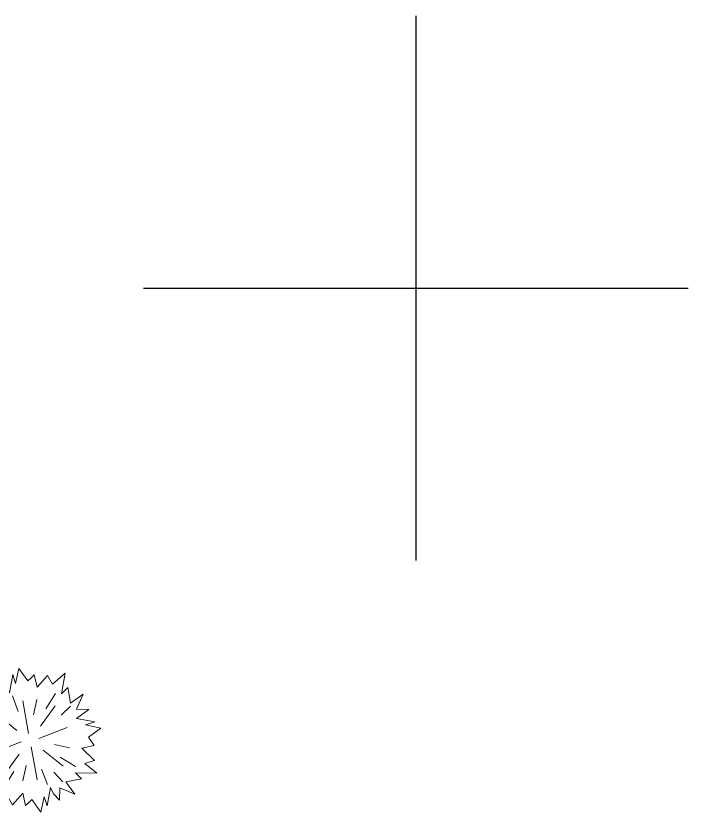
# Model space of a CAD drawing. Header units: millimetres. Extents: x 793 to 3159, y 750 to 2095.
# Drawn here: x 1321.55 to 1330.81, y 1018.65 to 1029.63 of the extents above; entities that cross this region are included whole.
import ezdxf

# ---------------------------------------------------------------- set-up
doc = ezdxf.new("R2010")
doc.units = ezdxf.units.MM
doc.layers.add('PLANTAS', color=64, linetype='Continuous', lineweight=5)
doc.layers.add('poligono real existente', color=210, linetype='Continuous')
doc.layers.add('RETUTM01', color=8, linetype='Continuous')

# ---------------------------------------------------------------- blocks, each defined once
blk = doc.blocks.new('A$C6A1540C3')
at = {"layer": 'RETUTM01', "color": 8, "linetype": 'Continuous'}
for p, q in [((3.75, 7.5), (3.75, 0)), ((0, 3.75), (7.5, 3.75))]:
    blk.add_line(p, q, dxfattribs=at)
blk = doc.blocks.new('ARBUST~5')
at = {"layer": 'PLANTAS'}
for p, q in [((-0.0487, 0.1843), (-0.0387, 0.2343)), ((-0.0387, 0.2343), (-0.0087, 0.1943)), ((-0.0687, 0.1543), (-0.0587, 0.2143)), ((-0.0587, 0.2143), (-0.0487, 0.1843)), ((0.0013, 0.2043), (0.0113, 0.2143)), ((0.0113, 0.2143), (0.0213, 0.1743)), ((0.0213, 0.1743), (0.0544, 0.2124)), ((0.0713, 0.1843), (0.0544, 0.2124)), ((0.0713, 0.1843), (0.1119, 0.2212)), ((0.1013, 0.1543), (0.1119, 0.2212)), ((-0.0987, 0.1543), (-0.0987, 0.1943)), ((-0.0987, 0.1943), (-0.0787, 0.1743)), ((-0.0087, 0.1943), (0.0013, 0.2043)), ((-0.1487, 0.1743), (-0.0987, 0.1543)), ((-0.1187, 0.1343), (-0.1487, 0.1743)), ((-0.0787, 0.1743), (-0.0687, 0.1543)), ((0.1013, 0.1543), (0.1213, 0.1743)), ((0.1213, 0.1743), (0.1313, 0.1243)), ((-0.1687, 0.1243), (-0.1187, 0.1343)), ((-0.1087, 0.1343), (-0.0787, 0.1043)), ((-0.0587, 0.1443), (-0.0387, 0.0943)), ((0.0113, 0.0843), (0.0213, 0.1343)), ((0.0813, 0.1543), (0.0513, 0.1043)), ((0.1313, 0.1243), (0.1713, 0.1543)), ((0.1713, 0.1543), (0.1513, 0.1043)), ((-0.1787, 0.0743), (-0.2187, 0.1043)), ((-0.1487, 0.1043), (-0.2181, 0.1043)), ((-0.1487, 0.1043), (-0.1687, 0.1243)), ((-0.0243, 0.1293), (-0.0037, 0.0224)), ((0.0813, 0.1143), (0.035, 0.0474)), ((0.1313, 0.1143), (0.1013, 0.0843)), ((0.1913, 0.1043), (0.1513, 0.0743)), ((0.1513, 0.1043), (0.1913, 0.1043)), ((-0.1487, 0.0843), (-0.0987, 0.0543)), ((-0.1087, 0.0843), (-0.0425, 0.0324)), ((-0.1687, 0.0243), (-0.21, 0.0631)), ((-0.1787, 0.0743), (-0.2093, 0.0631)), ((0.1513, 0.0743), (0.2113, 0.0643)), ((0.2113, 0.0643), (0.1813, 0.0543)), ((0.1813, 0.0543), (0.2313, 0.0443)), ((0.1213, 0.0443), (0.0294, 0.0074)), ((0.2313, 0.0443), (0.1913, 0.0143)), ((-0.2087, 0.0143), (-0.1687, 0.0243)), ((-0.1893, -0.0119), (-0.2087, 0.0143)), ((-0.0787, 0.0143), (-0.1287, 0.0243)), ((0.1913, 0.0143), (0.21, -0.0119)), ((-0.2293, -0.0419), (-0.1893, -0.0119)), ((-0.1193, -0.0419), (-0.0275, -0.0051)), ((0.0263, -0.1269), (0.0057, -0.0201)), ((0.0807, -0.0119), (0.1307, -0.0219)), ((0.2107, -0.0119), (0.1707, -0.0219)), ((0.1707, -0.0219), (0.2119, -0.0607)), ((-0.1793, -0.0519), (-0.2293, -0.0419)), ((-0.0793, -0.1119), (-0.0331, -0.0451)), ((0.1107, -0.0819), (0.0444, -0.0301)), ((-0.2093, -0.0619), (-0.1793, -0.0519)), ((-0.1493, -0.0719), (-0.2093, -0.0619)), ((-0.1893, -0.1019), (-0.1493, -0.0719)), ((0.1507, -0.0819), (0.1007, -0.0519)), ((0.1807, -0.0719), (0.2113, -0.0607)), ((0.1807, -0.0719), (0.2207, -0.1019)), ((-0.1493, -0.1019), (-0.1893, -0.1019)), ((-0.1693, -0.1519), (-0.1493, -0.1019)), ((-0.1293, -0.1119), (-0.0993, -0.0819)), ((-0.0793, -0.1519), (-0.0493, -0.1019)), ((-0.0093, -0.0819), (-0.0193, -0.1319)), ((0.0607, -0.1419), (0.0407, -0.0919)), ((0.1107, -0.1319), (0.0807, -0.1019)), ((0.1507, -0.1019), (0.22, -0.1019)), ((0.1507, -0.1019), (0.1707, -0.1219)), ((-0.1293, -0.1219), (-0.1693, -0.1519)), ((-0.1193, -0.1719), (-0.1293, -0.1219)), ((0.1707, -0.1219), (0.1207, -0.1319)), ((-0.0993, -0.1519), (-0.1193, -0.1719)), ((-0.0993, -0.1519), (-0.11, -0.2188)), ((0.0707, -0.1519), (0.0607, -0.2119)), ((0.0807, -0.1719), (0.0707, -0.1519)), ((0.1507, -0.1719), (0.1007, -0.1519)), ((0.1007, -0.1519), (0.1007, -0.1919)), ((0.1207, -0.1319), (0.1507, -0.1719)), ((-0.0193, -0.1719), (-0.0525, -0.2101)), ((-0.0093, -0.2119), (-0.0193, -0.1719)), ((0.1007, -0.1919), (0.0807, -0.1719)), ((-0.0693, -0.1819), (-0.11, -0.2188)), ((-0.0693, -0.1819), (-0.0525, -0.2101)), ((0.0007, -0.2019), (-0.0093, -0.2119)), ((0.0107, -0.1919), (0.0007, -0.2019)), ((0.0407, -0.2319), (0.0107, -0.1919)), ((0.0507, -0.1819), (0.0407, -0.2319)), ((0.0607, -0.2119), (0.0507, -0.1819))]:
    blk.add_line(p, q, dxfattribs=at)

msp = doc.modelspace()

# ---------------------------------------------------------------- block references
at = {"xscale": 4.231523550085398, "yscale": 4.231523550085398, "zscale": 4.231523550085398, "rotation": 358.9964801491151}
msp.add_blockref('ARBUST~5', (1321.73779, 1019.64891, 2.92615), dxfattribs=at)
at = {"layer": 'poligono real existente'}
msp.add_blockref('A$C6A1540C3', (1323.30715, 1022.1269), dxfattribs=at)

doc.saveas('drawing.dxf')
